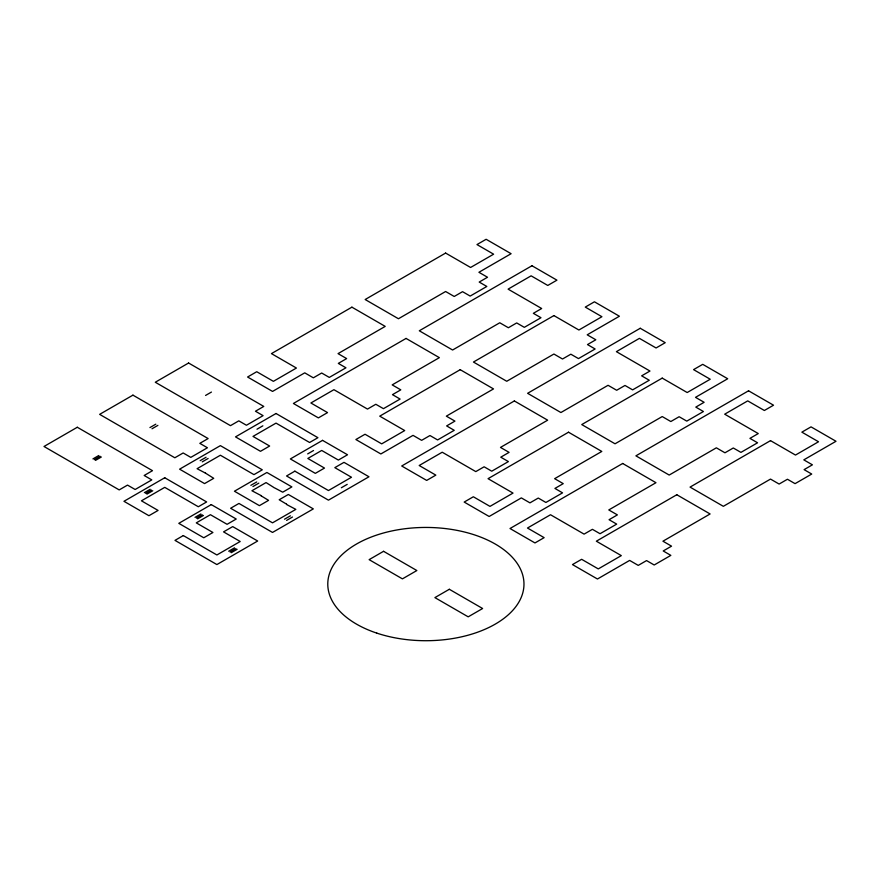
<?xml version="1.0" encoding="UTF-8"?>
<svg xmlns="http://www.w3.org/2000/svg" width="880" height="880" viewBox="0 0 880 880"><rect width="100%" height="100%" fill="white"/><g stroke="black" fill="none" stroke-linecap="round" stroke-linejoin="round"><path stroke-width="1.32" d="M92.939 458.898L98.791 455.521M94.303 459.69L100.155 456.302M149.941 427.559L155.804 424.182M205.579 395.439L211.442 392.062M95.491 460.383L101.354 456.995M152.02 428.769L157.883 425.381M144.342 492.668L150.205 489.28M200.178 460.658L206.041 457.27M145.706 493.449L151.569 490.072M256.993 429.209L262.856 425.821M202.257 461.857L208.12 458.469M146.905 494.142L152.768 490.765M195.019 517.363L200.882 513.975M250.855 485.342L256.718 481.965M196.383 518.144L202.246 514.767M307.67 453.904L313.533 450.516M252.945 486.552L258.797 483.164M197.582 518.837L203.445 515.46M228.69 551.21L234.553 547.833M284.526 519.2L290.389 515.823M230.054 552.002L235.917 548.625M341.341 487.751L347.204 484.374M286.605 520.41L292.468 517.022M231.253 552.695L237.116 549.307M205.392 473.066L197.076 468.699L220.385 455.235L253.957 474.628L262.284 469.821L220.385 445.632L179.597 469.172L204.567 483.593L213.73 478.313L206.25 473.616A2.167 1.254 0 0 0 205.381 473.066M261.173 495.869L268.565 500.357L259.413 505.648L234.443 491.227L266.904 472.483L291.874 486.904L282.722 492.184L274.505 487.85A2.167 1.254 0 0 1 273.592 487.322L266.068 482.581L251.922 490.743L260.227 495.121A2.167 1.254 0 0 1 261.052 495.616L261.173 495.869M286.583 504.207L286.715 504.504A2.167 1.254 0 0 0 287.529 504.999L295.834 509.377L272.525 522.83L238.953 503.448L230.626 508.255L272.525 532.444L313.324 508.893L288.343 494.472L279.191 499.763L286.594 504.174M77.297 427.262L44 446.49L119.196 489.907L127.523 485.1L135.146 489.5L151.8 479.886L144.166 475.486L152.493 470.679L77.297 427.262M132.935 395.142L99.638 414.359L174.834 457.776L183.161 452.969L190.795 457.38L207.438 447.766L199.815 443.355L208.131 438.559L132.935 395.142M188.584 363.011L155.287 382.239L230.483 425.656L238.799 420.849L246.433 425.249L263.087 415.646L255.453 411.235L263.78 406.428L188.584 363.011M351.912 307.164L271.447 353.617L296.417 368.038L273.383 381.337L256.74 371.723L247.588 377.014L272.558 391.424L304.744 372.845L313.346 377.817L321.673 373.01L329.296 377.41L345.95 367.796L338.316 363.396L346.643 358.589L338.041 353.617L385.209 326.392L351.912 307.164M445.621 253.066L365.156 299.519L398.453 318.747L445.621 291.511L454.223 296.472L462.55 291.676L470.173 296.076L486.827 286.462L479.193 282.062L487.52 277.255L478.918 272.283L511.104 253.704L486.134 239.283L476.971 244.574L493.625 254.188L470.591 267.476L445.621 253.066M164.747 477.752L123.959 501.303L148.929 515.713L158.081 510.433L141.438 500.819L164.747 487.366L198.319 506.748L206.646 501.941L164.747 477.752M276.023 413.501L235.51 436.887L260.491 451.308L269.643 446.028L253 436.414L276.023 423.115L309.606 442.497L317.922 437.69L276.023 413.501M406.065 338.426L293.403 403.469L318.384 417.89L327.536 412.599L310.893 402.985L333.916 389.686L367.499 409.079L375.815 404.272L383.449 408.672L400.103 399.058L392.469 394.658L400.796 389.851L392.194 384.879L439.362 357.654L406.065 338.426M531.96 265.738L419.298 330.781L452.595 350.009L499.774 322.773L508.376 327.745L516.692 322.938L524.326 327.338L540.98 317.724L533.346 313.324L541.673 308.517L508.09 289.135L531.124 275.836L547.778 285.45L556.93 280.159L531.96 265.738M211.266 504.603L178.794 523.347L203.775 537.768L212.927 532.488L196.284 522.874L210.43 514.701L227.084 524.315L236.236 519.024L211.266 504.603M322.542 440.363L290.356 458.942L315.326 473.363L324.489 468.072L307.835 458.458L321.717 450.45L338.36 460.064L347.523 454.773L322.542 440.363M460.218 369.688L379.742 416.152L404.712 430.562L381.689 443.861L365.035 434.247L355.883 439.538L380.853 453.959L413.039 435.369L421.641 440.341L429.968 435.534L437.602 439.934L454.245 430.32L446.622 425.92L454.938 421.113L446.336 416.152L493.515 388.916L460.218 369.688M553.916 315.59L473.451 362.043L506.748 381.271L553.916 354.035L562.518 359.007L570.845 354.2L578.479 358.6L595.122 348.986L587.488 344.586L595.815 339.779L587.213 334.818L619.399 316.228L594.429 301.807L585.277 307.098L601.92 316.712L578.886 330.011L553.916 315.59M183.315 535.568L174.988 540.375L216.887 564.564L257.675 541.013L232.705 526.603L223.553 531.883L240.196 541.497L216.887 554.961L183.315 535.568M294.877 471.163L286.55 475.97L328.449 500.159L368.962 476.773L343.992 462.352L334.829 467.643L351.483 477.246L328.449 490.545L294.877 471.163M514.36 400.95L401.709 465.993L426.679 480.414L435.831 475.123L419.188 465.509L442.222 452.221L475.794 471.603L484.121 466.796L491.744 471.196L508.398 461.582L500.764 457.182L509.091 452.375L500.489 447.414L547.657 420.178L514.36 400.95M640.255 328.273L527.604 393.305L560.901 412.533L608.069 385.297L616.671 390.269L624.998 385.462L632.621 389.862L649.275 380.248L641.641 375.848L649.968 371.041L616.396 351.659L639.419 338.36L656.073 347.974L665.225 342.683L640.255 328.273M568.513 432.212L488.048 478.676L513.018 493.086L489.984 506.385L473.341 496.771L464.178 502.062L489.148 516.483L521.345 497.893L529.947 502.865L538.263 498.058L545.897 502.458L562.551 492.855L554.917 488.444L563.244 483.637L554.642 478.676L601.81 451.44L568.513 432.212M662.222 378.114L581.746 424.567L615.043 443.795L662.222 416.559L670.824 421.531L679.14 416.724L686.774 421.124L703.417 411.521L695.794 407.11L704.121 402.303L695.519 397.342L727.705 378.752L702.724 364.342L693.572 369.622L710.226 379.236L687.192 392.535L662.222 378.114M383.559 551.309L369.127 559.647L402.424 578.864L416.856 570.537L383.559 551.309M622.666 463.474L510.004 528.517L534.974 542.938L544.137 537.647L527.483 528.033L550.517 514.745L584.089 534.127L592.416 529.32L600.05 533.72L616.693 524.117L609.059 519.706L617.386 514.899L608.784 509.938L655.963 482.702L622.666 463.474M748.55 390.797L635.899 455.84L669.196 475.057L716.364 447.821L724.966 452.793L733.293 447.986L740.927 452.386L757.57 442.783L749.936 438.372L758.263 433.565L724.691 414.183L747.725 400.884L764.368 410.498L773.531 405.207L748.55 390.797M449.328 589.281L434.896 597.608L468.193 616.836L482.625 608.509L449.328 589.281M676.808 494.736L596.343 541.2L621.313 555.621L598.279 568.909L581.636 559.306L572.473 564.586L597.454 579.007L629.64 560.417L638.242 565.389L646.569 560.582L654.192 564.993L670.846 555.379L663.212 550.968L671.539 546.161L662.937 541.2L710.105 513.964L676.808 494.736M770.517 440.638L690.052 487.102L723.349 506.319L770.517 479.083L779.119 484.055L787.446 479.248L795.069 483.648L811.723 474.045L804.089 469.634L812.416 464.827L803.814 459.866L836 441.276L811.03 426.866L801.867 432.146L818.521 441.76L795.487 455.059L770.517 440.638M376.827 633.127A98.098 56.639 0 0 0 523.974 584.078A98.098 56.639 0 0 0 376.827 535.029A98.098 56.639 0 0 0 376.827 633.127"/></g></svg>
